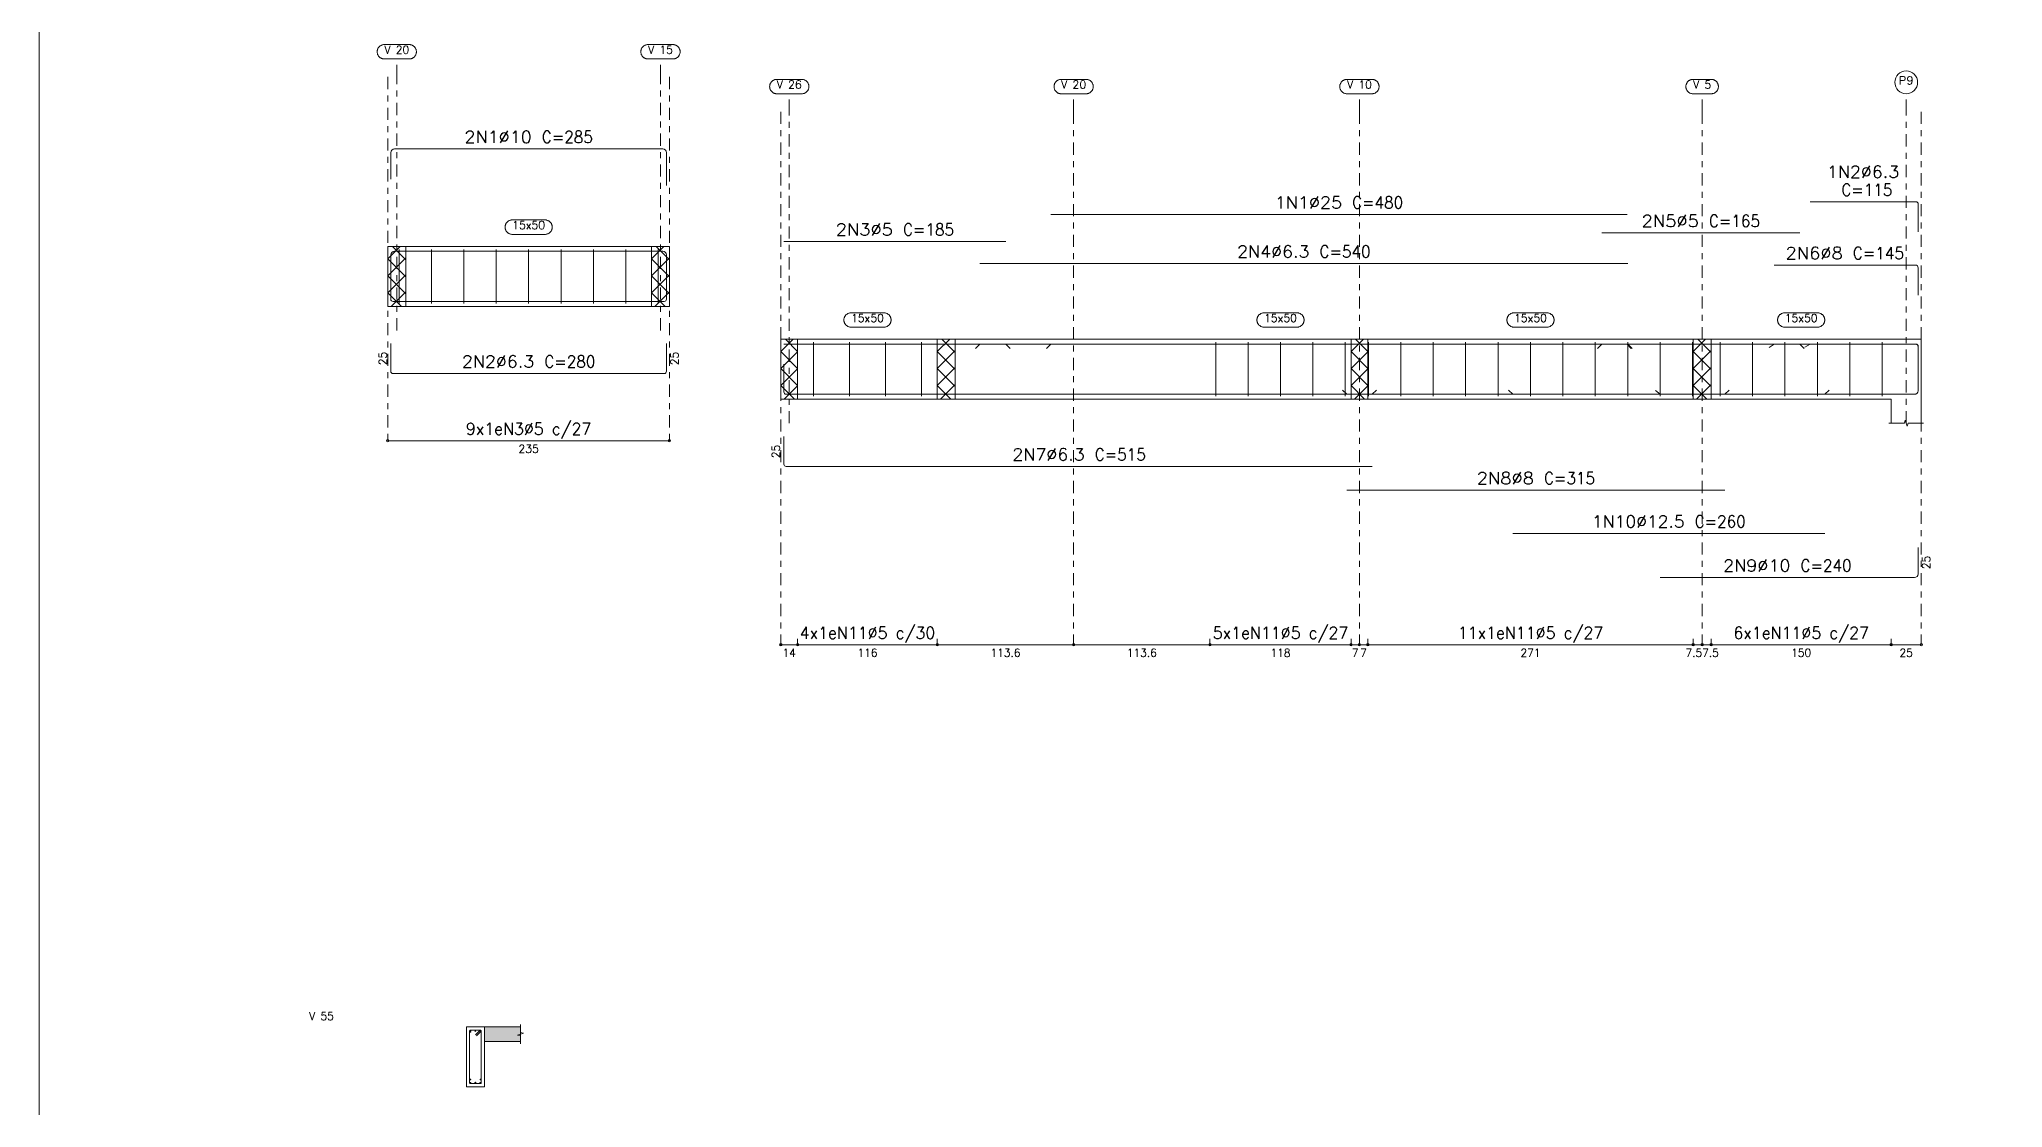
# Model space of a CAD drawing. Header units: millimetres. Extents: x 0 to 84, y 0 to 59.4.
# Drawn here: x 0 to 32.71, y 16.76 to 34.57 of the extents above; entities that cross this region are included whole.
import ezdxf
from ezdxf.enums import TextEntityAlignment as Align

# ---------------------------------------------------------------- set-up
doc = ezdxf.new("R2010")
doc.units = ezdxf.units.MM
doc.linetypes.add('CYPE_RAYAPUNTO', pattern=[0.4125, 0.2025, -0.105, 0, -0.105])
for name, color, linetype, lineweight in [('ARM_LONGITUDINAL_Ø10', 103, 'Continuous', 9), ('ARM_LONGITUDINAL_Ø12_5', 51, 'Continuous', 9), ('ARM_LONGITUDINAL_Ø25', 20, 'Continuous', 9), ('ARM_LONGITUDINAL_Ø5', 151, 'Continuous', 9), ('ARM_LONGITUDINAL_Ø6_3', 32, 'Continuous', 9), ('ARM_LONGITUDINAL_Ø8', 32, 'Continuous', 9), ('ARM_TRANSVERSAL_Ø5', 151, 'Continuous', 9), ('ELE_ARM_TRANS_TXT_EST', 3, 'Continuous', 9), ('ELE_CONT_NOS', 122, 'Continuous', 9), ('ELE_CONT_VIG_CONCRETO', 2, 'Continuous', 9), ('ELE_COT_COT_ANCORAGENS', 3, 'Continuous', 0), ('ELE_COT_COT_EST', 3, 'Continuous', 0), ('ELE_COT_COT_LIN_APOIOS', 2, 'CYPE_RAYAPUNTO', 0), ('ELE_COT_TEXTOS_ESTRIBOS', 122, 'Continuous', 0), ('ELE_REF_COT_LIN_AUX_COTA', 2, 'CYPE_RAYAPUNTO', 9), ('ELE_REF_NOME_PORTICO', 3, 'Continuous', 9), ('ELE_REF_REF_NOME', 3, 'Continuous', 9), ('ELE_REF_REF_REFERENCIA', 3, 'Continuous', 9), ('ELE_REF_TEXTO_REF_NOME', 3, 'Continuous', 9), ('ELE_REF_TEXTO_REF_REFERENCIA', 3, 'Continuous', 9), ('POR_ARM_LONG_ARM_TEXTOS', 3, 'Continuous', 9), ('POR_ARM_LONG_TXT_COMP', 3, 'Continuous', 9), ('QUAD_BORDA', 1, 'Continuous', 20), ('QUAD_LIMITES', 2, 'Continuous', 0), ('SEC_CONT_LAJES_CORTE', 8, 'Continuous', 9), ('SEC_CONT_VIG_CONCRETO_CORTE', 2, 'Continuous', 9)]:
    doc.layers.add(name, color=color, linetype=linetype, lineweight=lineweight)
doc.styles.add('CYPETXT', font='', dxfattribs={"height": 0.2})
doc.styles.get('CYPETXT').set_extended_font_data('romans')

msp = doc.modelspace()

# ---------------------------------------------------------------- hatches: boundary and pattern name
at = {"layer": 'SEC_CONT_LAJES_CORTE', "true_color": 0xdad7d3}
msp.add_hatch(color=254, dxfattribs=at).paths.add_polyline_path([(8.016, 18.108), (7.416, 18.108), (7.416, 17.868), (8.016, 17.868)], flags=0)

# ---------------------------------------------------------------- linework, layer by layer
at = {"layer": 'ARM_LONGITUDINAL_Ø10'}
msp.add_line((27.006, 28.65), (26.928, 28.712), dxfattribs=at)
for points in [[(10.45, 32.131), (10.45, 32.677), (10.446, 32.7), (10.433, 32.72), (10.413, 32.733), (10.39, 32.737), (5.917, 32.737), (5.894, 32.733), (5.874, 32.72), (5.861, 32.7), (5.857, 32.677), (5.857, 32.237)], [(10.45, 30.427), (10.45, 30.973), (10.446, 30.996), (10.433, 31.015), (10.413, 31.028), (10.39, 31.033), (5.917, 31.033), (5.894, 31.028), (5.874, 31.015), (5.861, 30.996), (5.857, 30.973), (5.857, 30.533)], [(31.306, 29.15), (31.306, 28.71), (31.301, 28.687), (31.288, 28.667), (31.269, 28.654), (31.246, 28.65), (27.006, 28.65)], [(31.306, 26.096), (31.306, 25.656), (31.301, 25.633), (31.288, 25.613), (31.269, 25.6), (31.246, 25.596), (27.006, 25.596)]]:
    msp.add_lwpolyline(points, dxfattribs=at)
msp.add_circle((7.266, 17.178), 0.01, dxfattribs=at)
at = {"layer": 'ARM_LONGITUDINAL_Ø12_5'}
for p, q in [((24.552, 28.65), (24.481, 28.721)), ((29.752, 28.65), (29.823, 28.721))]:
    msp.add_line(p, q, dxfattribs=at)
for points in [[(24.552, 28.65), (29.752, 28.65)], [(24.552, 26.33), (29.752, 26.33)]]:
    msp.add_lwpolyline(points, dxfattribs=at)
at = {"layer": 'ARM_LONGITUDINAL_Ø25'}
for p, q in [((16.855, 29.486), (16.784, 29.415)), ((26.455, 29.486), (26.525, 29.415))]:
    msp.add_line(p, q, dxfattribs=at)
for points in [[(16.855, 31.646), (26.455, 31.646)], [(16.855, 29.486), (26.455, 29.486)]]:
    msp.add_lwpolyline(points, dxfattribs=at)
at = {"layer": 'ARM_LONGITUDINAL_Ø5'}
for p, q in [((16.106, 29.486), (16.177, 29.415)), ((26.034, 29.486), (25.963, 29.415)), ((29.334, 29.486), (29.404, 29.415))]:
    msp.add_line(p, q, dxfattribs=at)
for points in [[(12.406, 31.196), (16.106, 31.196)], [(26.034, 31.338), (29.334, 31.338)], [(12.406, 29.486), (16.106, 29.486)], [(26.034, 29.486), (29.334, 29.486)]]:
    msp.add_lwpolyline(points, dxfattribs=at)
for centre in [(7.184, 18.027), (7.348, 18.027)]:
    msp.add_circle(centre, 0.005, dxfattribs=at)
at = {"layer": 'ARM_LONGITUDINAL_Ø6_3'}
for p, q in [((15.67, 29.486), (15.599, 29.415)), ((26.47, 29.486), (26.541, 29.415)), ((29.506, 29.486), (29.419, 29.437)), ((22.206, 28.65), (22.281, 28.717))]:
    msp.add_line(p, q, dxfattribs=at)
for points in [[(31.306, 31.357), (31.306, 31.82), (31.303, 31.834), (31.295, 31.846), (31.283, 31.854), (31.268, 31.857), (29.506, 31.857)], [(15.67, 30.828), (26.47, 30.828)], [(10.45, 30.697), (10.45, 30.235), (10.447, 30.22), (10.439, 30.208), (10.427, 30.2), (10.412, 30.197), (5.895, 30.197), (5.88, 30.2), (5.868, 30.208), (5.86, 30.22), (5.857, 30.235), (5.857, 30.697)], [(10.45, 29.495), (10.45, 29.033), (10.447, 29.018), (10.439, 29.006), (10.427, 28.998), (10.412, 28.995), (5.895, 28.995), (5.88, 28.998), (5.868, 29.006), (5.86, 29.018), (5.857, 29.033), (5.857, 29.495)], [(15.67, 29.486), (26.47, 29.486)], [(31.306, 28.986), (31.306, 29.448), (31.303, 29.462), (31.295, 29.475), (31.283, 29.483), (31.268, 29.486), (29.506, 29.486)], [(12.406, 29.15), (12.406, 28.688), (12.409, 28.673), (12.417, 28.661), (12.43, 28.653), (12.444, 28.65), (22.206, 28.65)], [(12.406, 27.948), (12.406, 27.486), (12.409, 27.471), (12.417, 27.459), (12.43, 27.451), (12.444, 27.448), (22.206, 27.448)]]:
    msp.add_lwpolyline(points, dxfattribs=at)
for centre in [(7.266, 18.041), (7.183, 17.234), (7.35, 17.234)]:
    msp.add_circle(centre, 0.0063, dxfattribs=at)
at = {"layer": 'ARM_LONGITUDINAL_Ø8'}
for p, q in [((28.906, 29.486), (28.822, 29.431)), ((21.786, 28.65), (21.715, 28.721)), ((28.086, 28.65), (28.156, 28.721))]:
    msp.add_line(p, q, dxfattribs=at)
for points in [[(31.306, 30.303), (31.306, 30.755), (31.302, 30.774), (31.292, 30.789), (31.276, 30.8), (31.258, 30.803), (28.906, 30.803)], [(31.306, 28.986), (31.306, 29.438), (31.302, 29.456), (31.292, 29.472), (31.276, 29.482), (31.258, 29.486), (28.906, 29.486)], [(21.786, 28.65), (28.086, 28.65)], [(21.786, 27.053), (28.086, 27.053)]]:
    msp.add_lwpolyline(points, dxfattribs=at)
for centre in [(7.184, 18.04), (7.348, 18.04), (7.184, 17.176), (7.348, 17.176)]:
    msp.add_circle(centre, 0.008, dxfattribs=at)
at = {"layer": 'ARM_TRANSVERSAL_Ø5'}
for p, q in [((5.994, 31.065), (5.994, 30.165)), ((6.534, 31.065), (6.534, 30.165)), ((7.074, 31.065), (7.074, 30.165)), ((7.614, 31.065), (7.614, 30.165)), ((8.154, 31.065), (8.154, 30.165)), ((8.694, 31.065), (8.694, 30.165)), ((9.234, 31.065), (9.234, 30.165)), ((9.774, 31.065), (9.774, 30.165)), ((10.314, 31.065), (10.314, 30.165)), ((12.899, 29.518), (12.899, 28.618)), ((13.499, 29.518), (13.499, 28.618)), ((14.099, 29.518), (14.099, 28.618)), ((14.699, 29.518), (14.699, 28.618)), ((19.601, 29.518), (19.601, 28.618)), ((20.141, 29.518), (20.141, 28.618)), ((20.681, 29.518), (20.681, 28.618)), ((21.221, 29.518), (21.221, 28.618)), ((21.761, 29.518), (21.761, 28.618)), ((22.146, 29.518), (22.146, 28.618)), ((22.686, 29.518), (22.686, 28.618)), ((23.226, 29.518), (23.226, 28.618)), ((23.766, 29.518), (23.766, 28.618)), ((24.306, 29.518), (24.306, 28.618)), ((24.846, 29.518), (24.846, 28.618)), ((25.386, 29.518), (25.386, 28.618)), ((25.926, 29.518), (25.926, 28.618)), ((26.466, 29.518), (26.466, 28.618)), ((27.006, 29.518), (27.006, 28.618)), ((27.546, 29.518), (27.546, 28.618)), ((28.006, 29.518), (28.006, 28.618)), ((28.546, 29.518), (28.546, 28.618)), ((29.086, 29.518), (29.086, 28.618)), ((29.626, 29.518), (29.626, 28.618)), ((30.166, 29.518), (30.166, 28.618)), ((30.706, 29.518), (30.706, 28.618))]:
    msp.add_line(p, q, dxfattribs=at)
msp.add_lwpolyline([(7.287, 17.96), (7.357, 18.03), (7.359, 18.032), (7.36, 18.035), (7.361, 18.037), (7.361, 18.04), (7.361, 18.042), (7.36, 18.045), (7.359, 18.047), (7.357, 18.049), (7.355, 18.05), (7.353, 18.052), (7.351, 18.052), (7.348, 18.053), (7.184, 18.053), (7.179, 18.052), (7.175, 18.049), (7.172, 18.045), (7.171, 18.04), (7.171, 17.176), (7.172, 17.171), (7.175, 17.166), (7.179, 17.164), (7.184, 17.163), (7.348, 17.163), (7.353, 17.164), (7.357, 17.166), (7.36, 17.171), (7.361, 17.176), (7.361, 18.04), (7.361, 18.042), (7.36, 18.045), (7.359, 18.047), (7.357, 18.049), (7.355, 18.05), (7.353, 18.052), (7.351, 18.052), (7.348, 18.053), (7.346, 18.052), (7.343, 18.052), (7.341, 18.05), (7.339, 18.049), (7.268, 17.978)], dxfattribs=at)
at = {"layer": 'ELE_CONT_NOS'}
for p, q in [((5.807, 31.115), (5.807, 30.115)), ((10.5, 31.115), (10.5, 30.115)), ((12.356, 29.568), (12.356, 28.568)), ((14.963, 29.568), (14.963, 29.568)), ((19.506, 29.568), (19.506, 29.568)), ((21.856, 29.568), (21.856, 29.568)), ((22.136, 29.568), (22.136, 29.568)), ((27.556, 29.568), (27.556, 29.568)), ((27.856, 29.568), (27.856, 29.568)), ((14.963, 28.568), (14.963, 28.568)), ((19.506, 28.568), (19.506, 28.568)), ((21.856, 28.568), (21.856, 28.568)), ((22.136, 28.568), (22.136, 28.568)), ((27.556, 28.568), (27.556, 28.568)), ((27.856, 28.568), (27.856, 28.568)), ((30.856, 28.568), (30.856, 28.168)), ((31.356, 28.568), (31.356, 28.168))]:
    msp.add_line(p, q, dxfattribs=at)
at = {"layer": 'ELE_CONT_NOS', "lineweight": 0}
for p, q in [((5.807, 30.908), (6.014, 31.115)), ((6.107, 30.891), (5.883, 31.115)), ((10.2, 30.908), (10.407, 31.115)), ((10.5, 30.891), (10.276, 31.115)), ((5.807, 30.625), (6.107, 30.925)), ((6.107, 30.608), (5.807, 30.908)), ((10.2, 30.625), (10.5, 30.925)), ((10.5, 30.608), (10.2, 30.908)), ((5.807, 30.342), (6.107, 30.642)), ((6.107, 30.325), (5.807, 30.625)), ((10.2, 30.342), (10.5, 30.642)), ((10.5, 30.325), (10.2, 30.625)), ((6.034, 30.115), (5.807, 30.342)), ((5.862, 30.115), (6.107, 30.359)), ((10.427, 30.115), (10.2, 30.342)), ((10.256, 30.115), (10.5, 30.359)), ((12.356, 29.361), (12.563, 29.568)), ((12.636, 29.364), (12.432, 29.568)), ((14.963, 29.361), (15.17, 29.568)), ((15.263, 29.344), (15.038, 29.568)), ((21.856, 29.361), (22.063, 29.568)), ((22.136, 29.364), (21.932, 29.568)), ((27.556, 29.361), (27.763, 29.568)), ((27.856, 29.344), (27.632, 29.568)), ((12.636, 29.081), (12.356, 29.361)), ((12.356, 29.078), (12.636, 29.358)), ((14.963, 29.078), (15.263, 29.378)), ((15.263, 29.061), (14.963, 29.361)), ((22.136, 29.081), (21.856, 29.361)), ((21.856, 29.078), (22.136, 29.358)), ((27.556, 29.078), (27.856, 29.378)), ((27.856, 29.061), (27.556, 29.361)), ((12.636, 28.798), (12.356, 29.078)), ((12.356, 28.795), (12.636, 29.075)), ((12.584, 28.568), (12.356, 28.795)), ((12.412, 28.568), (12.636, 28.792)), ((14.963, 28.795), (15.263, 29.095)), ((15.263, 28.778), (14.963, 29.078)), ((15.19, 28.568), (14.963, 28.795)), ((15.018, 28.568), (15.263, 28.812)), ((22.136, 28.798), (21.856, 29.078)), ((21.856, 28.795), (22.136, 29.075)), ((22.083, 28.568), (21.856, 28.795)), ((21.912, 28.568), (22.136, 28.792)), ((27.556, 28.795), (27.856, 29.095)), ((27.856, 28.778), (27.556, 29.078)), ((27.783, 28.568), (27.556, 28.795)), ((27.612, 28.568), (27.856, 28.812))]:
    msp.add_line(p, q, dxfattribs=at)
at = {"layer": 'ELE_CONT_NOS'}
for points in [[(5.807, 31.115), (6.107, 31.115)], [(10.2, 31.115), (10.5, 31.115)], [(5.807, 30.115), (6.107, 30.115)], [(10.2, 30.115), (10.5, 30.115)], [(12.356, 29.568), (12.636, 29.568)], [(14.963, 29.568), (19.506, 29.568)], [(21.856, 29.568), (22.136, 29.568)], [(27.556, 29.568), (27.856, 29.568)], [(30.856, 29.568), (31.356, 29.568), (31.356, 28.568)], [(12.356, 28.568), (12.636, 28.568)], [(14.963, 28.568), (19.506, 28.568)], [(21.856, 28.568), (22.136, 28.568)], [(27.556, 28.568), (27.856, 28.568)], [(30.816, 28.168), (31.076, 28.168), (31.091, 28.218), (31.121, 28.118), (31.136, 28.168), (31.396, 28.168)]]:
    msp.add_lwpolyline(points, dxfattribs=at)
at = {"layer": 'ELE_CONT_NOS', "lineweight": 0}
for points in [[(5.807, 31.115), (5.807, 30.115), (6.107, 30.115), (6.107, 31.115), (5.807, 31.115)], [(10.2, 31.115), (10.2, 30.115), (10.5, 30.115), (10.5, 31.115), (10.2, 31.115)], [(12.356, 29.568), (12.356, 28.568), (12.636, 28.568), (12.636, 29.568), (12.356, 29.568)], [(14.963, 29.568), (14.963, 28.568), (15.263, 28.568), (15.263, 29.568), (14.963, 29.568)], [(21.856, 29.568), (21.856, 28.568), (22.136, 28.568), (22.136, 29.568), (21.856, 29.568)], [(27.556, 29.568), (27.556, 28.568), (27.856, 28.568), (27.856, 29.568), (27.556, 29.568)]]:
    msp.add_lwpolyline(points, close=True, dxfattribs=at)
at = {"layer": 'ELE_CONT_VIG_CONCRETO'}
for p, q in [((6.107, 31.115), (10.2, 31.115)), ((6.107, 30.115), (10.2, 30.115)), ((12.636, 29.568), (14.963, 29.568)), ((19.506, 29.568), (21.856, 29.568)), ((22.136, 29.568), (27.556, 29.568)), ((27.856, 29.568), (30.856, 29.568)), ((12.636, 28.568), (14.963, 28.568)), ((19.506, 28.568), (21.856, 28.568)), ((22.136, 28.568), (27.556, 28.568)), ((27.856, 28.568), (30.856, 28.568))]:
    msp.add_line(p, q, dxfattribs=at)
at = {"layer": 'ELE_COT_COT_EST'}
for p, q in [((5.807, 27.875), (5.807, 27.975)), ((12.356, 24.476), (12.356, 24.576)), ((12.636, 24.476), (12.636, 24.576)), ((14.963, 24.476), (14.963, 24.576)), ((17.234, 24.476), (17.234, 24.576)), ((19.506, 24.476), (19.506, 24.576)), ((21.856, 24.476), (21.856, 24.576)), ((21.996, 24.476), (21.996, 24.576)), ((22.136, 24.476), (22.136, 24.576)), ((27.556, 24.476), (27.556, 24.576)), ((27.706, 24.476), (27.706, 24.576)), ((27.856, 24.476), (27.856, 24.576)), ((30.856, 24.476), (30.856, 24.576))]:
    msp.add_line(p, q, dxfattribs=at)
for points in [[(5.807, 27.875), (10.5, 27.875), (10.5, 27.975)], [(12.356, 24.476), (12.636, 24.476), (12.636, 24.576)], [(12.636, 24.476), (14.963, 24.476), (14.963, 24.576)], [(14.963, 24.476), (17.234, 24.476), (17.234, 24.576)], [(17.234, 24.476), (19.506, 24.476), (19.506, 24.576)], [(19.506, 24.476), (21.856, 24.476), (21.856, 24.576)], [(21.856, 24.476), (21.996, 24.476), (21.996, 24.576)], [(21.996, 24.476), (22.136, 24.476), (22.136, 24.576)], [(22.136, 24.476), (27.556, 24.476), (27.556, 24.576)], [(27.556, 24.476), (27.706, 24.476), (27.706, 24.576)], [(27.706, 24.476), (27.856, 24.476), (27.856, 24.576)], [(27.856, 24.476), (30.856, 24.476), (30.856, 24.576)], [(30.856, 24.476), (31.356, 24.476), (31.356, 24.576)]]:
    msp.add_lwpolyline(points, dxfattribs=at)
for centre in [(5.807, 27.875), (10.5, 27.875), (12.356, 24.476), (12.636, 24.476), (12.636, 24.476), (14.963, 24.476), (14.963, 24.476), (17.234, 24.476), (17.234, 24.476), (19.506, 24.476), (19.506, 24.476), (21.856, 24.476), (21.856, 24.476), (21.996, 24.476), (21.996, 24.476), (22.136, 24.476), (22.136, 24.476), (27.556, 24.476), (27.556, 24.476), (27.706, 24.476), (27.706, 24.476), (27.856, 24.476), (27.856, 24.476), (30.856, 24.476), (30.856, 24.476), (31.356, 24.476)]:
    msp.add_circle(centre, 0.02, dxfattribs=at)
at = {"layer": 'ELE_COT_COT_LIN_APOIOS'}
for p, q in [((5.807, 33.937), (5.807, 27.875)), ((10.5, 33.937), (10.5, 27.875)), ((12.356, 33.357), (12.356, 24.476)), ((17.234, 33.357), (17.234, 24.476)), ((21.996, 33.357), (21.996, 24.476)), ((27.706, 33.357), (27.706, 24.476)), ((31.356, 33.357), (31.356, 24.476))]:
    msp.add_line(p, q, dxfattribs=at)
at = {"layer": 'ELE_REF_COT_LIN_AUX_COTA'}
for p, q in [((5.957, 33.937), (5.957, 34.237)), ((10.35, 33.937), (10.35, 34.237)), ((5.957, 29.715), (5.957, 33.937)), ((10.35, 29.715), (10.35, 33.937)), ((12.496, 33.357), (12.496, 33.657)), ((17.234, 33.357), (17.234, 33.657)), ((21.996, 33.357), (21.996, 33.657)), ((27.706, 33.357), (27.706, 33.657)), ((31.106, 33.357), (31.106, 33.657)), ((12.496, 28.168), (12.496, 33.357)), ((31.106, 28.168), (31.106, 33.357))]:
    msp.add_line(p, q, dxfattribs=at)
at = {"layer": 'ELE_REF_REF_NOME'}
for points in [[(8.427, 31.555), (8.435, 31.555), (8.443, 31.554), (8.45, 31.553), (8.458, 31.551), (8.466, 31.548), (8.473, 31.545), (8.481, 31.542), (8.488, 31.538), (8.494, 31.534), (8.501, 31.529), (8.507, 31.524), (8.513, 31.518), (8.518, 31.512), (8.523, 31.506), (8.528, 31.5), (8.532, 31.493), (8.535, 31.485), (8.539, 31.478), (8.541, 31.47), (8.543, 31.463), (8.545, 31.455), (8.546, 31.447), (8.546, 31.439), (8.546, 31.431), (8.546, 31.423), (8.545, 31.415), (8.543, 31.407), (8.541, 31.399), (8.539, 31.392), (8.535, 31.384), (8.532, 31.377), (8.528, 31.37), (8.523, 31.364), (8.518, 31.357), (8.513, 31.352), (8.507, 31.346), (8.501, 31.341), (8.494, 31.336), (8.488, 31.332), (8.481, 31.328), (8.473, 31.324), (8.466, 31.322), (8.458, 31.319), (8.45, 31.317), (8.443, 31.316), (8.435, 31.315), (8.427, 31.315), (7.881, 31.315), (7.873, 31.315), (7.865, 31.316), (7.857, 31.317), (7.849, 31.319), (7.841, 31.322), (7.834, 31.324), (7.826, 31.328), (7.819, 31.332), (7.813, 31.336), (7.806, 31.341), (7.8, 31.346), (7.794, 31.352), (7.789, 31.357), (7.784, 31.364), (7.779, 31.37), (7.775, 31.377), (7.772, 31.384), (7.769, 31.392), (7.766, 31.399), (7.764, 31.407), (7.762, 31.415), (7.761, 31.423), (7.761, 31.431), (7.761, 31.439), (7.761, 31.447), (7.762, 31.455), (7.764, 31.463), (7.766, 31.47), (7.769, 31.478), (7.772, 31.485), (7.775, 31.493), (7.779, 31.5), (7.784, 31.506), (7.789, 31.512), (7.794, 31.518), (7.8, 31.524), (7.806, 31.529), (7.813, 31.534), (7.819, 31.538), (7.826, 31.542), (7.834, 31.545), (7.841, 31.548), (7.849, 31.551), (7.857, 31.553), (7.865, 31.554), (7.873, 31.555), (7.881, 31.555), (8.427, 31.555)], [(14.072, 30.008), (14.08, 30.008), (14.088, 30.007), (14.096, 30.005), (14.104, 30.004), (14.112, 30.001), (14.119, 29.998), (14.127, 29.995), (14.134, 29.991), (14.14, 29.987), (14.147, 29.982), (14.153, 29.977), (14.159, 29.971), (14.164, 29.965), (14.169, 29.959), (14.174, 29.952), (14.178, 29.945), (14.181, 29.938), (14.184, 29.931), (14.187, 29.923), (14.189, 29.916), (14.191, 29.908), (14.192, 29.9), (14.192, 29.892), (14.192, 29.884), (14.192, 29.876), (14.191, 29.868), (14.189, 29.86), (14.187, 29.852), (14.184, 29.845), (14.181, 29.837), (14.178, 29.83), (14.174, 29.823), (14.169, 29.817), (14.164, 29.81), (14.159, 29.804), (14.153, 29.799), (14.147, 29.794), (14.14, 29.789), (14.134, 29.785), (14.127, 29.781), (14.119, 29.777), (14.112, 29.774), (14.104, 29.772), (14.096, 29.77), (14.088, 29.769), (14.08, 29.768), (14.072, 29.768), (13.526, 29.768), (13.518, 29.768), (13.51, 29.769), (13.503, 29.77), (13.495, 29.772), (13.487, 29.774), (13.48, 29.777), (13.472, 29.781), (13.465, 29.785), (13.459, 29.789), (13.452, 29.794), (13.446, 29.799), (13.44, 29.804), (13.435, 29.81), (13.43, 29.817), (13.425, 29.823), (13.421, 29.83), (13.418, 29.837), (13.415, 29.845), (13.412, 29.852), (13.41, 29.86), (13.408, 29.868), (13.407, 29.876), (13.407, 29.884), (13.407, 29.892), (13.407, 29.9), (13.408, 29.908), (13.41, 29.916), (13.412, 29.923), (13.415, 29.931), (13.418, 29.938), (13.421, 29.945), (13.425, 29.952), (13.43, 29.959), (13.435, 29.965), (13.44, 29.971), (13.446, 29.977), (13.452, 29.982), (13.459, 29.987), (13.465, 29.991), (13.472, 29.995), (13.48, 29.998), (13.487, 30.001), (13.495, 30.004), (13.503, 30.005), (13.51, 30.007), (13.518, 30.008), (13.526, 30.008), (14.072, 30.008)], [(20.954, 30.008), (20.962, 30.008), (20.97, 30.007), (20.978, 30.005), (20.986, 30.004), (20.993, 30.001), (21.001, 29.998), (21.008, 29.995), (21.015, 29.991), (21.022, 29.987), (21.028, 29.982), (21.035, 29.977), (21.04, 29.971), (21.046, 29.965), (21.051, 29.959), (21.055, 29.952), (21.059, 29.945), (21.063, 29.938), (21.066, 29.931), (21.069, 29.923), (21.071, 29.916), (21.072, 29.908), (21.073, 29.9), (21.074, 29.892), (21.074, 29.884), (21.073, 29.876), (21.072, 29.868), (21.071, 29.86), (21.069, 29.852), (21.066, 29.845), (21.063, 29.837), (21.059, 29.83), (21.055, 29.823), (21.051, 29.817), (21.046, 29.81), (21.04, 29.804), (21.035, 29.799), (21.028, 29.794), (21.022, 29.789), (21.015, 29.785), (21.008, 29.781), (21.001, 29.777), (20.993, 29.774), (20.986, 29.772), (20.978, 29.77), (20.97, 29.769), (20.962, 29.768), (20.954, 29.768), (20.408, 29.768), (20.4, 29.768), (20.392, 29.769), (20.384, 29.77), (20.376, 29.772), (20.369, 29.774), (20.361, 29.777), (20.354, 29.781), (20.347, 29.785), (20.34, 29.789), (20.334, 29.794), (20.328, 29.799), (20.322, 29.804), (20.316, 29.81), (20.311, 29.817), (20.307, 29.823), (20.303, 29.83), (20.299, 29.837), (20.296, 29.845), (20.293, 29.852), (20.291, 29.86), (20.29, 29.868), (20.289, 29.876), (20.288, 29.884), (20.288, 29.892), (20.289, 29.9), (20.29, 29.908), (20.291, 29.916), (20.293, 29.923), (20.296, 29.931), (20.299, 29.938), (20.303, 29.945), (20.307, 29.952), (20.311, 29.959), (20.316, 29.965), (20.322, 29.971), (20.328, 29.977), (20.334, 29.982), (20.34, 29.987), (20.347, 29.991), (20.354, 29.995), (20.361, 29.998), (20.369, 30.001), (20.376, 30.004), (20.384, 30.005), (20.392, 30.007), (20.4, 30.008), (20.408, 30.008), (20.954, 30.008)], [(25.119, 30.008), (25.127, 30.008), (25.135, 30.007), (25.143, 30.005), (25.151, 30.004), (25.158, 30.001), (25.166, 29.998), (25.173, 29.995), (25.18, 29.991), (25.187, 29.987), (25.193, 29.982), (25.2, 29.977), (25.205, 29.971), (25.211, 29.965), (25.216, 29.959), (25.22, 29.952), (25.224, 29.945), (25.228, 29.938), (25.231, 29.931), (25.234, 29.923), (25.236, 29.916), (25.237, 29.908), (25.238, 29.9), (25.239, 29.892), (25.239, 29.884), (25.238, 29.876), (25.237, 29.868), (25.236, 29.86), (25.234, 29.852), (25.231, 29.845), (25.228, 29.837), (25.224, 29.83), (25.22, 29.823), (25.216, 29.817), (25.211, 29.81), (25.205, 29.804), (25.2, 29.799), (25.193, 29.794), (25.187, 29.789), (25.18, 29.785), (25.173, 29.781), (25.166, 29.777), (25.158, 29.774), (25.151, 29.772), (25.143, 29.77), (25.135, 29.769), (25.127, 29.768), (25.119, 29.768), (24.573, 29.768), (24.565, 29.768), (24.557, 29.769), (24.549, 29.77), (24.541, 29.772), (24.534, 29.774), (24.526, 29.777), (24.519, 29.781), (24.512, 29.785), (24.505, 29.789), (24.499, 29.794), (24.493, 29.799), (24.487, 29.804), (24.481, 29.81), (24.476, 29.817), (24.472, 29.823), (24.468, 29.83), (24.464, 29.837), (24.461, 29.845), (24.458, 29.852), (24.456, 29.86), (24.455, 29.868), (24.454, 29.876), (24.453, 29.884), (24.453, 29.892), (24.454, 29.9), (24.455, 29.908), (24.456, 29.916), (24.458, 29.923), (24.461, 29.931), (24.464, 29.938), (24.468, 29.945), (24.472, 29.952), (24.476, 29.959), (24.481, 29.965), (24.487, 29.971), (24.493, 29.977), (24.499, 29.982), (24.505, 29.987), (24.512, 29.991), (24.519, 29.995), (24.526, 29.998), (24.534, 30.001), (24.541, 30.004), (24.549, 30.005), (24.557, 30.007), (24.565, 30.008), (24.573, 30.008), (25.119, 30.008)], [(29.629, 30.008), (29.637, 30.008), (29.645, 30.007), (29.653, 30.005), (29.661, 30.004), (29.668, 30.001), (29.676, 29.998), (29.683, 29.995), (29.69, 29.991), (29.697, 29.987), (29.703, 29.982), (29.71, 29.977), (29.715, 29.971), (29.721, 29.965), (29.726, 29.959), (29.73, 29.952), (29.734, 29.945), (29.738, 29.938), (29.741, 29.931), (29.744, 29.923), (29.746, 29.916), (29.747, 29.908), (29.748, 29.9), (29.749, 29.892), (29.749, 29.884), (29.748, 29.876), (29.747, 29.868), (29.746, 29.86), (29.744, 29.852), (29.741, 29.845), (29.738, 29.837), (29.734, 29.83), (29.73, 29.823), (29.726, 29.817), (29.721, 29.81), (29.715, 29.804), (29.71, 29.799), (29.703, 29.794), (29.697, 29.789), (29.69, 29.785), (29.683, 29.781), (29.676, 29.777), (29.668, 29.774), (29.661, 29.772), (29.653, 29.77), (29.645, 29.769), (29.637, 29.768), (29.629, 29.768), (29.083, 29.768), (29.075, 29.768), (29.067, 29.769), (29.059, 29.77), (29.051, 29.772), (29.044, 29.774), (29.036, 29.777), (29.029, 29.781), (29.022, 29.785), (29.015, 29.789), (29.009, 29.794), (29.003, 29.799), (28.997, 29.804), (28.991, 29.81), (28.986, 29.817), (28.982, 29.823), (28.978, 29.83), (28.974, 29.837), (28.971, 29.845), (28.968, 29.852), (28.966, 29.86), (28.965, 29.868), (28.964, 29.876), (28.963, 29.884), (28.963, 29.892), (28.964, 29.9), (28.965, 29.908), (28.966, 29.916), (28.968, 29.923), (28.971, 29.931), (28.974, 29.938), (28.978, 29.945), (28.982, 29.952), (28.986, 29.959), (28.991, 29.965), (28.997, 29.971), (29.003, 29.977), (29.009, 29.982), (29.015, 29.987), (29.022, 29.991), (29.029, 29.995), (29.036, 29.998), (29.044, 30.001), (29.051, 30.004), (29.059, 30.005), (29.067, 30.007), (29.075, 30.008), (29.083, 30.008), (29.629, 30.008)]]:
    msp.add_lwpolyline(points, close=True, dxfattribs=at)
at = {"layer": 'ELE_REF_REF_REFERENCIA'}
for points in [[(6.164, 34.477), (6.172, 34.477), (6.18, 34.476), (6.188, 34.475), (6.196, 34.473), (6.203, 34.471), (6.211, 34.468), (6.218, 34.464), (6.225, 34.46), (6.232, 34.456), (6.238, 34.451), (6.244, 34.446), (6.25, 34.441), (6.256, 34.435), (6.26, 34.428), (6.265, 34.422), (6.269, 34.415), (6.273, 34.408), (6.276, 34.4), (6.278, 34.393), (6.281, 34.385), (6.282, 34.377), (6.283, 34.369), (6.284, 34.361), (6.284, 34.353), (6.283, 34.345), (6.282, 34.337), (6.281, 34.329), (6.278, 34.322), (6.276, 34.314), (6.273, 34.307), (6.269, 34.3), (6.265, 34.293), (6.26, 34.286), (6.256, 34.28), (6.25, 34.274), (6.244, 34.268), (6.238, 34.263), (6.232, 34.258), (6.225, 34.254), (6.218, 34.25), (6.211, 34.247), (6.203, 34.244), (6.196, 34.241), (6.188, 34.24), (6.18, 34.238), (6.172, 34.237), (6.164, 34.237), (5.75, 34.237), (5.742, 34.237), (5.734, 34.238), (5.726, 34.24), (5.718, 34.241), (5.711, 34.244), (5.703, 34.247), (5.696, 34.25), (5.689, 34.254), (5.682, 34.258), (5.675, 34.263), (5.669, 34.268), (5.664, 34.274), (5.658, 34.28), (5.653, 34.286), (5.649, 34.293), (5.645, 34.3), (5.641, 34.307), (5.638, 34.314), (5.635, 34.322), (5.633, 34.329), (5.632, 34.337), (5.63, 34.345), (5.63, 34.353), (5.63, 34.361), (5.63, 34.369), (5.632, 34.377), (5.633, 34.385), (5.635, 34.393), (5.638, 34.4), (5.641, 34.408), (5.645, 34.415), (5.649, 34.422), (5.653, 34.428), (5.658, 34.435), (5.664, 34.441), (5.669, 34.446), (5.675, 34.451), (5.682, 34.456), (5.689, 34.46), (5.696, 34.464), (5.703, 34.468), (5.711, 34.471), (5.718, 34.473), (5.726, 34.475), (5.734, 34.476), (5.742, 34.477), (5.75, 34.477), (6.164, 34.477)], [(10.557, 34.477), (10.565, 34.477), (10.573, 34.476), (10.581, 34.475), (10.589, 34.473), (10.597, 34.471), (10.604, 34.468), (10.611, 34.464), (10.618, 34.46), (10.625, 34.456), (10.632, 34.451), (10.638, 34.446), (10.643, 34.441), (10.649, 34.435), (10.654, 34.428), (10.658, 34.422), (10.662, 34.415), (10.666, 34.408), (10.669, 34.4), (10.672, 34.393), (10.674, 34.385), (10.676, 34.377), (10.677, 34.369), (10.677, 34.361), (10.677, 34.353), (10.677, 34.345), (10.676, 34.337), (10.674, 34.329), (10.672, 34.322), (10.669, 34.314), (10.666, 34.307), (10.662, 34.3), (10.658, 34.293), (10.654, 34.286), (10.649, 34.28), (10.643, 34.274), (10.638, 34.268), (10.632, 34.263), (10.625, 34.258), (10.618, 34.254), (10.611, 34.25), (10.604, 34.247), (10.597, 34.244), (10.589, 34.241), (10.581, 34.24), (10.573, 34.238), (10.565, 34.237), (10.557, 34.237), (10.143, 34.237), (10.135, 34.237), (10.127, 34.238), (10.119, 34.24), (10.112, 34.241), (10.104, 34.244), (10.096, 34.247), (10.089, 34.25), (10.082, 34.254), (10.075, 34.258), (10.069, 34.263), (10.063, 34.268), (10.057, 34.274), (10.052, 34.28), (10.047, 34.286), (10.042, 34.293), (10.038, 34.3), (10.034, 34.307), (10.031, 34.314), (10.029, 34.322), (10.027, 34.329), (10.025, 34.337), (10.024, 34.345), (10.023, 34.353), (10.023, 34.361), (10.024, 34.369), (10.025, 34.377), (10.027, 34.385), (10.029, 34.393), (10.031, 34.4), (10.034, 34.408), (10.038, 34.415), (10.042, 34.422), (10.047, 34.428), (10.052, 34.435), (10.057, 34.441), (10.063, 34.446), (10.069, 34.451), (10.075, 34.456), (10.082, 34.46), (10.089, 34.464), (10.096, 34.468), (10.104, 34.471), (10.112, 34.473), (10.119, 34.475), (10.127, 34.476), (10.135, 34.477), (10.143, 34.477), (10.557, 34.477)], [(12.703, 33.897), (12.711, 33.897), (12.719, 33.896), (12.727, 33.895), (12.735, 33.893), (12.743, 33.891), (12.75, 33.888), (12.757, 33.884), (12.764, 33.881), (12.771, 33.876), (12.778, 33.871), (12.784, 33.866), (12.79, 33.861), (12.795, 33.855), (12.8, 33.848), (12.804, 33.842), (12.809, 33.835), (12.812, 33.828), (12.815, 33.82), (12.818, 33.813), (12.82, 33.805), (12.822, 33.797), (12.823, 33.789), (12.823, 33.781), (12.823, 33.773), (12.823, 33.765), (12.822, 33.757), (12.82, 33.749), (12.818, 33.742), (12.815, 33.734), (12.812, 33.727), (12.809, 33.72), (12.804, 33.713), (12.8, 33.706), (12.795, 33.7), (12.79, 33.694), (12.784, 33.688), (12.778, 33.683), (12.771, 33.678), (12.764, 33.674), (12.757, 33.67), (12.75, 33.667), (12.743, 33.664), (12.735, 33.662), (12.727, 33.66), (12.719, 33.658), (12.711, 33.658), (12.703, 33.657), (12.289, 33.657), (12.281, 33.658), (12.273, 33.658), (12.265, 33.66), (12.258, 33.662), (12.25, 33.664), (12.242, 33.667), (12.235, 33.67), (12.228, 33.674), (12.221, 33.678), (12.215, 33.683), (12.209, 33.688), (12.203, 33.694), (12.198, 33.7), (12.193, 33.706), (12.188, 33.713), (12.184, 33.72), (12.18, 33.727), (12.177, 33.734), (12.175, 33.742), (12.173, 33.749), (12.171, 33.757), (12.17, 33.765), (12.169, 33.773), (12.169, 33.781), (12.17, 33.789), (12.171, 33.797), (12.173, 33.805), (12.175, 33.813), (12.177, 33.82), (12.18, 33.828), (12.184, 33.835), (12.188, 33.842), (12.193, 33.848), (12.198, 33.855), (12.203, 33.861), (12.209, 33.866), (12.215, 33.871), (12.221, 33.876), (12.228, 33.881), (12.235, 33.884), (12.242, 33.888), (12.25, 33.891), (12.258, 33.893), (12.265, 33.895), (12.273, 33.896), (12.281, 33.897), (12.289, 33.897), (12.703, 33.897)], [(17.441, 33.897), (17.449, 33.897), (17.457, 33.896), (17.465, 33.895), (17.473, 33.893), (17.481, 33.891), (17.488, 33.888), (17.495, 33.884), (17.502, 33.881), (17.509, 33.876), (17.516, 33.871), (17.522, 33.866), (17.528, 33.861), (17.533, 33.855), (17.538, 33.848), (17.542, 33.842), (17.547, 33.835), (17.55, 33.828), (17.553, 33.82), (17.556, 33.813), (17.558, 33.805), (17.56, 33.797), (17.561, 33.789), (17.561, 33.781), (17.561, 33.773), (17.561, 33.765), (17.56, 33.757), (17.558, 33.749), (17.556, 33.742), (17.553, 33.734), (17.55, 33.727), (17.547, 33.72), (17.542, 33.713), (17.538, 33.706), (17.533, 33.7), (17.528, 33.694), (17.522, 33.688), (17.516, 33.683), (17.509, 33.678), (17.502, 33.674), (17.495, 33.67), (17.488, 33.667), (17.481, 33.664), (17.473, 33.662), (17.465, 33.66), (17.457, 33.658), (17.449, 33.658), (17.441, 33.657), (17.027, 33.657), (17.019, 33.658), (17.011, 33.658), (17.003, 33.66), (16.996, 33.662), (16.988, 33.664), (16.98, 33.667), (16.973, 33.67), (16.966, 33.674), (16.959, 33.678), (16.953, 33.683), (16.947, 33.688), (16.941, 33.694), (16.936, 33.7), (16.931, 33.706), (16.926, 33.713), (16.922, 33.72), (16.918, 33.727), (16.915, 33.734), (16.913, 33.742), (16.911, 33.749), (16.909, 33.757), (16.908, 33.765), (16.907, 33.773), (16.907, 33.781), (16.908, 33.789), (16.909, 33.797), (16.911, 33.805), (16.913, 33.813), (16.915, 33.82), (16.918, 33.828), (16.922, 33.835), (16.926, 33.842), (16.931, 33.848), (16.936, 33.855), (16.941, 33.861), (16.947, 33.866), (16.953, 33.871), (16.959, 33.876), (16.966, 33.881), (16.973, 33.884), (16.98, 33.888), (16.988, 33.891), (16.996, 33.893), (17.003, 33.895), (17.011, 33.896), (17.019, 33.897), (17.027, 33.897), (17.441, 33.897)], [(22.203, 33.897), (22.211, 33.897), (22.219, 33.896), (22.227, 33.895), (22.235, 33.893), (22.242, 33.891), (22.25, 33.888), (22.257, 33.884), (22.264, 33.881), (22.271, 33.876), (22.277, 33.871), (22.284, 33.866), (22.289, 33.861), (22.295, 33.855), (22.3, 33.848), (22.304, 33.842), (22.308, 33.835), (22.312, 33.828), (22.315, 33.82), (22.318, 33.813), (22.32, 33.805), (22.321, 33.797), (22.322, 33.789), (22.323, 33.781), (22.323, 33.773), (22.322, 33.765), (22.321, 33.757), (22.32, 33.749), (22.318, 33.742), (22.315, 33.734), (22.312, 33.727), (22.308, 33.72), (22.304, 33.713), (22.3, 33.706), (22.295, 33.7), (22.289, 33.694), (22.284, 33.688), (22.277, 33.683), (22.271, 33.678), (22.264, 33.674), (22.257, 33.67), (22.25, 33.667), (22.242, 33.664), (22.235, 33.662), (22.227, 33.66), (22.219, 33.658), (22.211, 33.658), (22.203, 33.657), (21.789, 33.657), (21.781, 33.658), (21.773, 33.658), (21.765, 33.66), (21.757, 33.662), (21.75, 33.664), (21.742, 33.667), (21.735, 33.67), (21.728, 33.674), (21.721, 33.678), (21.715, 33.683), (21.709, 33.688), (21.703, 33.694), (21.697, 33.7), (21.692, 33.706), (21.688, 33.713), (21.684, 33.72), (21.68, 33.727), (21.677, 33.734), (21.674, 33.742), (21.672, 33.749), (21.671, 33.757), (21.67, 33.765), (21.669, 33.773), (21.669, 33.781), (21.67, 33.789), (21.671, 33.797), (21.672, 33.805), (21.674, 33.813), (21.677, 33.82), (21.68, 33.828), (21.684, 33.835), (21.688, 33.842), (21.692, 33.848), (21.697, 33.855), (21.703, 33.861), (21.709, 33.866), (21.715, 33.871), (21.721, 33.876), (21.728, 33.881), (21.735, 33.884), (21.742, 33.888), (21.75, 33.891), (21.757, 33.893), (21.765, 33.895), (21.773, 33.896), (21.781, 33.897), (21.789, 33.897), (22.203, 33.897)], [(27.857, 33.897), (27.865, 33.897), (27.873, 33.896), (27.881, 33.895), (27.889, 33.893), (27.896, 33.891), (27.904, 33.888), (27.911, 33.884), (27.918, 33.881), (27.925, 33.876), (27.931, 33.871), (27.938, 33.866), (27.943, 33.861), (27.949, 33.855), (27.954, 33.848), (27.958, 33.842), (27.962, 33.835), (27.966, 33.828), (27.969, 33.82), (27.972, 33.813), (27.974, 33.805), (27.975, 33.797), (27.976, 33.789), (27.977, 33.781), (27.977, 33.773), (27.976, 33.765), (27.975, 33.757), (27.974, 33.749), (27.972, 33.742), (27.969, 33.734), (27.966, 33.727), (27.962, 33.72), (27.958, 33.713), (27.954, 33.706), (27.949, 33.7), (27.943, 33.694), (27.938, 33.688), (27.931, 33.683), (27.925, 33.678), (27.918, 33.674), (27.911, 33.67), (27.904, 33.667), (27.896, 33.664), (27.889, 33.662), (27.881, 33.66), (27.873, 33.658), (27.865, 33.658), (27.857, 33.657), (27.555, 33.657), (27.547, 33.658), (27.539, 33.658), (27.531, 33.66), (27.523, 33.662), (27.516, 33.664), (27.508, 33.667), (27.501, 33.67), (27.494, 33.674), (27.487, 33.678), (27.481, 33.683), (27.475, 33.688), (27.469, 33.694), (27.463, 33.7), (27.458, 33.706), (27.454, 33.713), (27.45, 33.72), (27.446, 33.727), (27.443, 33.734), (27.44, 33.742), (27.438, 33.749), (27.437, 33.757), (27.436, 33.765), (27.435, 33.773), (27.435, 33.781), (27.436, 33.789), (27.437, 33.797), (27.438, 33.805), (27.44, 33.813), (27.443, 33.82), (27.446, 33.828), (27.45, 33.835), (27.454, 33.842), (27.458, 33.848), (27.463, 33.855), (27.469, 33.861), (27.475, 33.866), (27.481, 33.871), (27.487, 33.876), (27.494, 33.881), (27.501, 33.884), (27.508, 33.888), (27.516, 33.891), (27.523, 33.893), (27.531, 33.895), (27.539, 33.896), (27.547, 33.897), (27.555, 33.897), (27.857, 33.897)]]:
    msp.add_lwpolyline(points, close=True, dxfattribs=at)
msp.add_circle((31.106, 33.848), 0.19, dxfattribs=at)
at = {"layer": 'QUAD_BORDA'}
msp.add_lwpolyline([(0, 0), (84, 0), (84, 59.4), (0, 59.4), (0, 0)], close=True, dxfattribs=at)
at = {"layer": 'QUAD_LIMITES'}
msp.add_lwpolyline([(0, 0), (84, 0), (84, 59.4), (0, 59.4), (0, 0)], close=True, dxfattribs=at)
at = {"layer": 'SEC_CONT_LAJES_CORTE', "color": 254, "true_color": 0xdad7d3}
msp.add_lwpolyline([(8.016, 18.108), (7.416, 18.108), (7.416, 17.868), (8.016, 17.868)], close=True, dxfattribs=at)
at = {"layer": 'SEC_CONT_LAJES_CORTE'}
for points in [[(8.016, 18.108), (7.416, 18.108), (7.416, 17.868), (8.016, 17.868)], [(8.016, 18.148), (8.016, 18.018), (8.066, 18.003), (7.966, 17.973), (8.016, 17.958), (8.016, 17.828)]]:
    msp.add_lwpolyline(points, dxfattribs=at)
at = {"layer": 'SEC_CONT_VIG_CONCRETO_CORTE'}
msp.add_lwpolyline([(7.416, 18.108), (7.116, 18.108), (7.116, 17.108), (7.416, 17.108), (7.416, 18.108)], close=True, dxfattribs=at)

# ---------------------------------------------------------------- texts
at = {"layer": 'ELE_ARM_TRANS_TXT_EST', "style": 'CYPETXT'}
for s, width, p, p2 in [('9x1eN3%%c5 c/27', 0.835131, (7.108, 27.975), (9.199, 27.975)), ('4x1eN11%%c5 c/30', 0.837784, (12.67, 24.576), (14.929, 24.576)), ('5x1eN11%%c5 c/27', 0.837784, (19.552, 24.576), (21.811, 24.576)), ('11x1eN11%%c5 c/27', 0.840083, (23.633, 24.576), (26.06, 24.576)), ('6x1eN11%%c5 c/27', 0.837784, (28.227, 24.576), (30.486, 24.576))]:
    msp.add_text(s, height=0.2, dxfattribs=dict(at, width=width)).set_placement(p, p2, align=Align.FIT)
at = {"layer": 'ELE_COT_COT_ANCORAGENS', "style": 'CYPETXT', "width": 0.872274}
for p, p2 in [((5.79, 29.133), (5.79, 29.357)), ((10.65, 29.133), (10.65, 29.357)), ((12.34, 27.586), (12.34, 27.81)), ((31.506, 25.734), (31.506, 25.958))]:
    msp.add_text('25', height=0.1333, rotation=90, dxfattribs=at).set_placement(p, p2, align=Align.FIT)
at = {"layer": 'ELE_COT_TEXTOS_ESTRIBOS', "style": 'CYPETXT'}
for s, height, width, p, p2 in [('235', 0.1333, 0.872274, (7.986, 27.675), (8.322, 27.675)), ('14', 0.1333, 0.872274, (12.384, 24.276), (12.608, 24.276)), ('116', 0.1333, 0.872274, (13.631, 24.276), (13.967, 24.276)), ('113.6', 0.1333, 0.869965, (15.846, 24.276), (16.35, 24.276)), ('113.6', 0.1333, 0.869965, (18.118, 24.276), (18.622, 24.276)), ('118', 0.1333, 0.872274, (20.513, 24.276), (20.849, 24.276)), ('7', 0.133, 0.872274, (21.87, 24.276), (21.982, 24.276)), ('7', 0.133, 0.872274, (22.01, 24.276), (22.122, 24.276)), ('271', 0.1333, 0.872274, (24.678, 24.276), (25.014, 24.276)), ('7.5', 0.1333, 0.868127, (27.426, 24.276), (27.706, 24.276)), ('7.5', 0.1333, 0.868127, (27.706, 24.276), (27.986, 24.276)), ('150', 0.1333, 0.872274, (29.188, 24.276), (29.524, 24.276)), ('25', 0.1333, 0.872274, (30.994, 24.276), (31.218, 24.276))]:
    msp.add_text(s, height=height, dxfattribs=dict(at, width=width)).set_placement(p, p2, align=Align.FIT)
at = {"layer": 'ELE_REF_NOME_PORTICO', "style": 'CYPETXT', "width": 0.816032}
msp.add_text('V 55', height=0.1333, dxfattribs=at).set_placement((4.495, 18.222), (4.909, 18.222), align=Align.FIT)
at = {"layer": 'ELE_REF_TEXTO_REF_NOME', "style": 'CYPETXT', "width": 0.876123}
for p, p2 in [((7.881, 31.402), (8.427, 31.402)), ((13.526, 29.854), (14.072, 29.854)), ((20.408, 29.854), (20.954, 29.854)), ((24.573, 29.854), (25.119, 29.854)), ((29.083, 29.854), (29.629, 29.854))]:
    msp.add_text('15x50', height=0.1333, dxfattribs=at).set_placement(p, p2, align=Align.FIT)
at = {"layer": 'ELE_REF_TEXTO_REF_REFERENCIA', "style": 'CYPETXT'}
for s, width, p, p2 in [('V 20', 0.816032, (5.75, 34.324), (6.164, 34.324)), ('V 15', 0.816032, (10.143, 34.324), (10.557, 34.324)), ('V 26', 0.816032, (12.289, 33.744), (12.703, 33.744)), ('V 20', 0.816032, (17.027, 33.744), (17.441, 33.744)), ('V 10', 0.816032, (21.789, 33.744), (22.203, 33.744)), ('V 5', 0.796974, (27.555, 33.744), (27.857, 33.744)), ('P9', 0.935124, (30.983, 33.814), (31.229, 33.814))]:
    msp.add_text(s, height=0.1333, dxfattribs=dict(at, width=width)).set_placement(p, p2, align=Align.FIT)
at = {"layer": 'POR_ARM_LONG_ARM_TEXTOS', "style": 'CYPETXT'}
for s, width, p, p2 in [('2N1%%c10', 0.940329, (7.084, 32.837), (8.206, 32.837)), ('1N2%%c6.3', 0.933581, (29.784, 32.257), (30.99, 32.257)), ('1N1%%c25', 0.940329, (20.585, 31.746), (21.707, 31.746)), ('2N3%%c5', 0.953428, (13.27, 31.296), (14.224, 31.296)), ('2N5%%c5', 0.953428, (26.698, 31.438), (27.652, 31.438)), ('2N4%%c6.3', 0.933581, (19.958, 30.928), (21.164, 30.928)), ('2N6%%c8', 0.953428, (29.096, 30.903), (30.05, 30.903)), ('2N2%%c6.3', 0.933581, (7.042, 29.095), (8.248, 29.095)), ('2N7%%c6.3', 0.933581, (16.213, 27.548), (17.419, 27.548)), ('2N8%%c8', 0.953428, (23.95, 27.153), (24.904, 27.153)), ('1N10%%c12.5', 0.919499, (25.872, 26.43), (27.414, 26.43)), ('2N9%%c10', 0.940329, (28.056, 25.696), (29.178, 25.696))]:
    msp.add_text(s, height=0.2, dxfattribs=dict(at, width=width)).set_placement(p, p2, align=Align.FIT)
at = {"layer": 'POR_ARM_LONG_TXT_COMP', "style": 'CYPETXT', "width": 0.770929}
for s, p, p2 in [(' C=285', (8.246, 32.837), (9.224, 32.837)), (' C=115', (29.898, 31.957), (30.876, 31.957)), (' C=480', (21.747, 31.746), (22.725, 31.746)), (' C=185', (14.264, 31.296), (15.242, 31.296)), (' C=165', (27.692, 31.438), (28.67, 31.438)), (' C=540', (21.204, 30.928), (22.182, 30.928)), (' C=145', (30.09, 30.903), (31.068, 30.903)), (' C=280', (8.288, 29.095), (9.266, 29.095)), (' C=515', (17.459, 27.548), (18.437, 27.548)), (' C=315', (24.944, 27.153), (25.922, 27.153)), (' C=260', (27.454, 26.43), (28.432, 26.43)), (' C=240', (29.218, 25.696), (30.196, 25.696))]:
    msp.add_text(s, height=0.2, dxfattribs=at).set_placement(p, p2, align=Align.FIT)

doc.saveas('drawing.dxf')
